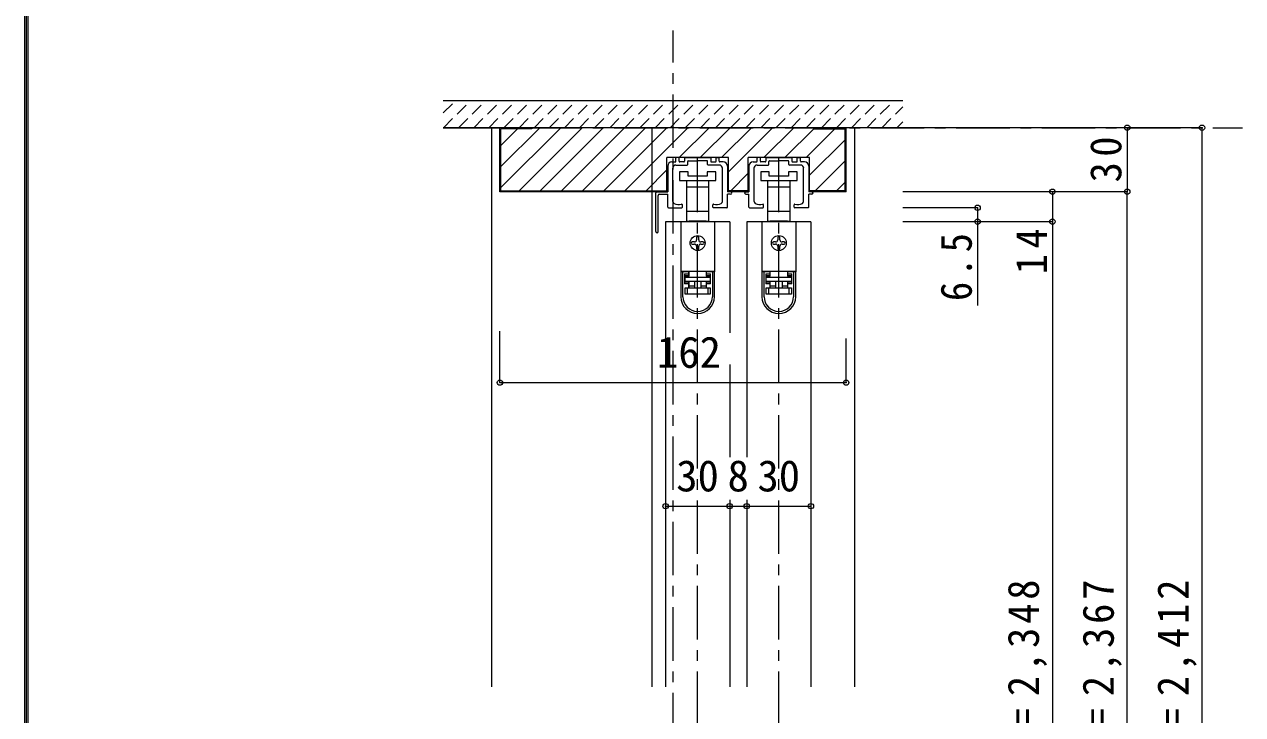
# Model space of a CAD drawing. Units: millimetres at full size, sheet at 1:5; some dimension numbers follow another scale. Extents: x -973 to 977, y -718 to 696.
# Drawn here: x -973 to -403, y -323 to 0 of the extents above; entities that cross this region are included whole.
import ezdxf
from ezdxf.enums import TextEntityAlignment as Align

# ---------------------------------------------------------------- set-up
doc = ezdxf.new("R2010")
doc.units = ezdxf.units.MM
doc.header["$LTSCALE"] = 5
doc.header["$PDMODE"] = 32
doc.header["$PDSIZE"] = 2.5
doc.linetypes.add('CHAIN1', pattern=[8, 5, -1, 1, -1])
doc.linetypes.add('DASHED1', pattern=[1.8, 1.2, -0.6])
for name, color, linetype, lineweight in [('0-0_補助線', 3, 'Continuous', 9), ('0-1_通り芯', 4, 'CHAIN1', 9), ('0-3_仕上げ', 2, 'Continuous', 9), ('0-4_枠', 3, 'Continuous', 9), ('0-6_扉', 6, 'Continuous', 9), ('0-7_金物', 7, 'Continuous', 9), ('0-B_寸法', 7, 'Continuous', 9), ('0-C_ハッチ', 4, 'DASHED1', 9), ('F-1_枠', 6, 'Continuous', 9)]:
    doc.layers.add(name, color=color, linetype=linetype, lineweight=lineweight)
doc.styles.add('ＭＳ ゴシック', font='')
doc.styles.get('ＭＳ ゴシック').set_extended_font_data('MS Gothic')

# ---------------------------------------------------------------- blocks, each defined once
blk = doc.blocks.new('下荷重(戸車)')
at = {"layer": '0-7_金物'}
for p, q in [((8.5, 37.107), (4.5, 37.107)), ((-5.25, 30.107), (0, 30.107)), ((0, 30.107), (5.25, 30.107)), ((5.25, 30.107), (5.25, 33.107)), ((5.25, 18.507), (5.25, 30.107)), ((0, 18.507), (-5.25, 18.507)), ((-5.25, 18.507), (-5.25, 14.107)), ((5.25, 18.507), (0, 18.507)), ((5.25, 14.107), (5.25, 18.507)), ((7.9, 13.807), (-7.9, 13.807)), ((-7.9, 13.807), (-7.9, -9.493)), ((-5.25, 14.107), (-4, 14.107)), ((-4, 14.107), (-4, 13.807)), ((4, 14.107), (-4, 14.107)), ((4, 14.107), (5.25, 14.107)), ((4, 13.807), (4, 14.107)), ((7.9, 13.807), (7.9, -9.493)), ((-0.5, 6.307), (-0.5, 5.307)), ((0.5, 5.307), (0.5, 6.307)), ((-1.5, 4.307), (-2.5, 4.307)), ((-2.5, 3.307), (-1.5, 3.307)), ((-0.5, 2.307), (-0.5, 1.307)), ((0.5, 1.307), (0.5, 2.307)), ((2.5, 4.307), (1.5, 4.307)), ((1.5, 3.307), (2.5, 3.307)), ((7.9, -9.493), (-7.9, -9.493)), ((-7.9, -9.493), (-7.9, -9.593)), ((-6.9, -9.593), (-7.9, -9.593)), ((-7.9, -9.593), (-7.9, -21.293)), ((-4.2, -9.593), (-6.9, -9.593)), ((-6.9, -21.293), (-6.9, -9.593)), ((-6.1, -10.593), (-6.1, -15.293)), ((-6.1, -10.593), (-4.2, -10.593)), ((-4.9, -9.593), (-4.9, -9.493)), ((-4.2, -9.593), (-4.2, -10.593)), ((-4, -11.693), (-4, -9.493)), ((4, -9.493), (4, -11.693)), ((6.9, -9.593), (4.2, -9.593)), ((4.2, -10.593), (4.2, -9.593)), ((4.2, -11.593), (4.2, -10.593)), ((4.2, -10.593), (6.1, -10.593)), ((4.9, -9.493), (4.9, -9.593)), ((6.1, -15.293), (6.1, -10.593)), ((6.9, -9.593), (6.9, -21.293)), ((7.9, -9.593), (6.9, -9.593)), ((7.9, -9.493), (7.9, -9.593)), ((7.9, -21.293), (7.9, -9.593)), ((-6.1, -14.293), (-4.2, -14.293)), ((-4.2, -15.293), (-6.1, -15.293)), ((-5.9, -11.693), (-5.9, -12.193)), ((-4, -11.693), (-5.9, -11.693)), ((-5.9, -12.193), (5.9, -12.193)), ((-5.9, -14.193), (-5.9, -12.193)), ((5.9, -14.193), (-5.9, -14.193)), ((-4.2, -14.293), (-4.2, -15.293)), ((-4.2, -15.293), (-4.2, -17.193)), ((-4, -16.193), (-4, -14.193)), ((-1.5, -14.193), (-1.5, -17.193)), ((1.5, -14.193), (1.5, -17.193)), ((1.5, -16.193), (4, -16.193)), ((5.9, -11.693), (4, -11.693)), ((6.1, -11.593), (4.2, -11.593)), ((6.1, -15.293), (4.2, -15.293)), ((4.2, -17.193), (4.2, -15.293)), ((5.9, -12.193), (5.9, -11.693)), ((5.9, -12.193), (5.9, -14.193)), ((-5.9, -17.193), (-4.9, -17.193)), ((-4.9, -17.193), (4.9, -17.193)), ((-4.9, -17.193), (-4.9, -20.193)), ((4.9, -20.193), (-4.9, -20.193)), ((4.9, -17.193), (5.9, -17.193)), ((5.9, -17.193), (5.9, -20.193))]:
    blk.add_line(p, q, dxfattribs=at)
for points in [[(-8.5, 33.107), (0, 33.107), (8.5, 33.107), (8.5, 37.107)], [(4.5, 37.107), (4.5, 35.107), (-4.5, 35.107), (-4.5, 37.107), (-8.5, 37.107), (-8.5, 33.107)], [(-5.25, 33.107), (-5.25, 30.107), (-5.25, 18.507)], [(-4.2, -10.593), (-4.2, -11.593), (-6.1, -11.593)], [(-4, -17.193), (-4, -16.193), (-1.5, -16.193)], [(4, -14.193), (4, -16.193), (4, -17.193)], [(4.2, -15.293), (4.2, -14.293), (6.1, -14.293)], [(-4.9, -20.193), (-5.9, -20.193), (-5.9, -17.193)], [(5.9, -20.193), (4.9, -20.193), (4.9, -17.193)]]:
    blk.add_lwpolyline(points, dxfattribs=at)
blk.add_circle((0, 3.807), 3.5, dxfattribs=at)
for centre, radius, start, end in [((0, 6.307), 0.5, 90, 180), ((0, 6.307), 0.5, 0, 90), ((-2.5, 3.807), 0.5, 90, 180), ((-2.5, 3.807), 0.5, 180, 270), ((-1.5, 5.307), 1, 270, 0), ((-1.5, 2.307), 1, 0, 90), ((0, 1.307), 0.5, 180, 270), ((0, 1.307), 0.5, 270, 0), ((1.5, 5.307), 1, 180, 270), ((1.5, 2.307), 1, 90, 180), ((2.5, 3.807), 0.5, 0, 90), ((2.5, 3.807), 0.5, 270, 0), ((0, -21.293), 7.9, 180, 0), ((0, -21.293), 6.9, 180, 0)]:
    blk.add_arc(centre, radius, start, end, dxfattribs=at)
blk = doc.blocks.new('03')
at = {"layer": '0-B_寸法'}
for p, q in [((-11.079, 7.476), (-9.529, 7.476)), ((-9.229, 7.776), (-9.229, 9.176)), ((-9.229, 5.976), (-4.029, 5.976)), ((-8.029, 9.476), (-8.929, 9.476)), ((-7.729, 7.776), (-7.729, 9.176)), ((-5.529, 7.476), (-7.429, 7.476)), ((-5.229, 9.176), (-5.229, 7.776)), ((-4.929, 9.476), (6.771, 9.476)), ((-3.729, 6.276), (-3.729, 7.676)), ((-3.429, 7.976), (0.621, 7.976)), ((0.921, 8.276), (0.621, 7.976)), ((0.921, 8.276), (1.221, 7.976)), ((5.271, 7.976), (1.221, 7.976)), ((5.571, 6.276), (5.571, 7.676)), ((11.071, 5.976), (5.871, 5.976)), ((7.071, 9.176), (7.071, 7.776)), ((7.371, 7.476), (9.271, 7.476)), ((9.571, 7.776), (9.571, 9.176)), ((9.871, 9.476), (10.771, 9.476)), ((11.071, 7.776), (11.071, 9.176)), ((12.921, 7.476), (11.371, 7.476)), ((-13.079, 5.476), (-13.079, -6.524)), ((-10.679, -11.096), (-10.679, 4.476)), ((12.521, -11.096), (12.521, 4.476)), ((14.921, 5.476), (14.921, -6.524)), ((-18.679, -25.124), (-18.679, -7.024)), ((-18.179, -6.524), (-13.079, -6.524)), ((-17.479, -25.124), (-17.479, -8.224)), ((-16.979, -7.724), (-13.079, -7.724)), ((-13.079, -13.724), (-13.079, -7.724)), ((16.321, -6.524), (14.921, -6.524)), ((16.321, -7.724), (14.921, -7.724)), ((14.921, -13.724), (14.921, -7.724)), ((-12.779, -14.024), (-6.529, -14.024)), ((-6.229, -13.724), (-6.229, -12.649)), ((8.071, -13.724), (8.071, -12.649)), ((14.621, -14.024), (8.371, -14.024))]:
    blk.add_line(p, q, dxfattribs=at)
for centre, radius, start, end in [((-11.079, 5.476), 2, 90, 180), ((-9.229, 4.476), 1.5, 90, 180), ((-9.529, 7.776), 0.3, 270, 0), ((-8.929, 9.176), 0.3, 90, 180), ((-8.029, 9.176), 0.3, 0, 90), ((-7.429, 7.776), 0.3, 180, 270), ((-5.529, 7.776), 0.3, 270, 0), ((-4.929, 9.176), 0.3, 90, 180), ((-4.029, 6.276), 0.3, 270, 0), ((-3.429, 7.676), 0.3, 90, 180), ((5.271, 7.676), 0.3, 0, 90), ((5.871, 6.276), 0.3, 180, 270), ((6.771, 9.176), 0.3, 0, 90), ((7.371, 7.776), 0.3, 180, 270), ((9.271, 7.776), 0.3, 270, 0), ((9.871, 9.176), 0.3, 90, 180), ((10.771, 9.176), 0.3, 0, 90), ((11.371, 7.776), 0.3, 180, 270), ((11.071, 4.476), 1.5, 0, 90), ((12.921, 5.476), 2, 0, 90), ((-18.179, -7.024), 0.5, 90, 180), ((-16.979, -8.224), 0.5, 90, 180), ((-9.679, -11.096), 1, 180, 243.25632), ((11.521, -11.096), 1, 296.74368, 0), ((16.321, -7.124), 0.6, 0, 90), ((16.321, -7.124), 0.6, 270, 0), ((-12.779, -13.724), 0.3, 180, 270), ((-7.879, -7.524), 5, 243.25632, 284.75682), ((-6.529, -12.649), 0.3, 0, 104.75682), ((-6.529, -13.724), 0.3, 270, 0), ((8.371, -12.649), 0.3, 75.24318, 180), ((8.371, -13.724), 0.3, 180, 270), ((9.721, -7.524), 5, 255.24318, 296.74368), ((14.621, -13.724), 0.3, 270, 0), ((-18.079, -25.124), 0.6, 180, 0)]:
    blk.add_arc(centre, radius, start, end, dxfattribs=at)
blk = doc.blocks.new('02')
at = {"layer": '0-B_寸法'}
for p, q in [((-12, 6.623), (-10.45, 6.623)), ((-10.15, 6.923), (-10.15, 8.323)), ((-8.95, 8.623), (-9.85, 8.623)), ((-8.65, 6.923), (-8.65, 8.323)), ((-6.45, 6.623), (-8.35, 6.623)), ((-6.15, 8.323), (-6.15, 6.923)), ((-5.85, 8.623), (5.85, 8.623)), ((-4.65, 5.423), (-4.65, 6.823)), ((-4.35, 7.123), (-0.3, 7.123)), ((0, 7.423), (-0.3, 7.123)), ((0, 7.423), (0.3, 7.123)), ((4.35, 7.123), (0.3, 7.123)), ((4.65, 5.423), (4.65, 6.823)), ((6.15, 8.323), (6.15, 6.923)), ((6.45, 6.623), (8.35, 6.623)), ((8.65, 6.923), (8.65, 8.323)), ((8.95, 8.623), (9.85, 8.623)), ((10.15, 6.923), (10.15, 8.323)), ((12, 6.623), (10.45, 6.623)), ((-14, 4.623), (-14, -7.377)), ((-11.6, -11.949), (-11.6, 3.623)), ((-10.15, 5.123), (-4.95, 5.123)), ((10.15, 5.123), (4.95, 5.123)), ((11.6, -11.949), (11.6, 3.623)), ((14, 4.623), (14, -7.377)), ((-15.4, -7.377), (-14, -7.377)), ((-15.4, -8.577), (-14, -8.577)), ((-14, -14.577), (-14, -8.577)), ((15.4, -7.377), (14, -7.377)), ((15.4, -8.577), (14, -8.577)), ((14, -14.577), (14, -8.577)), ((-13.7, -14.877), (-7.45, -14.877)), ((-7.15, -14.577), (-7.15, -13.502)), ((7.15, -14.577), (7.15, -13.502)), ((13.7, -14.877), (7.45, -14.877))]:
    blk.add_line(p, q, dxfattribs=at)
for centre, radius, start, end in [((-12, 4.623), 2, 90, 180), ((-10.45, 6.923), 0.3, 270, 0), ((-9.85, 8.323), 0.3, 90, 180), ((-8.95, 8.323), 0.3, 0, 90), ((-8.35, 6.923), 0.3, 180, 270), ((-6.45, 6.923), 0.3, 270, 0), ((-5.85, 8.323), 0.3, 90, 180), ((-4.35, 6.823), 0.3, 90, 180), ((4.35, 6.823), 0.3, 0, 90), ((5.85, 8.323), 0.3, 0, 90), ((6.45, 6.923), 0.3, 180, 270), ((8.35, 6.923), 0.3, 270, 0), ((8.95, 8.323), 0.3, 90, 180), ((9.85, 8.323), 0.3, 0, 90), ((10.45, 6.923), 0.3, 180, 270), ((12, 4.623), 2, 0, 90), ((-10.15, 3.623), 1.5, 90, 180), ((-4.95, 5.423), 0.3, 270, 0), ((4.95, 5.423), 0.3, 180, 270), ((10.15, 3.623), 1.5, 0, 90), ((-15.4, -7.977), 0.6, 90, 180), ((-15.4, -7.977), 0.6, 180, 270), ((15.4, -7.977), 0.6, 0, 90), ((15.4, -7.977), 0.6, 270, 0), ((-13.7, -14.577), 0.3, 180, 270), ((-10.6, -11.949), 1, 180, 243.25632), ((-8.8, -8.377), 5, 243.25632, 284.75682), ((-7.45, -13.502), 0.3, 0, 104.75682), ((-7.45, -14.577), 0.3, 270, 0), ((7.45, -13.502), 0.3, 75.24318, 180), ((7.45, -14.577), 0.3, 180, 270), ((8.8, -8.377), 5, 255.24318, 296.74368), ((10.6, -11.949), 1, 296.74368, 0), ((13.7, -14.577), 0.3, 270, 0)]:
    blk.add_arc(centre, radius, start, end, dxfattribs=at)

msp = doc.modelspace()

# ---------------------------------------------------------------- linework, layer by layer
at = {"layer": '0-0_補助線'}
for p, q in [((-672.747, -78), (-672.747, -62)), ((-634.747, -78), (-634.747, -62)), ((-634.747, -77.5), (-643.947, -77.5)), ((-634.747, -78), (-643.947, -78))]:
    msp.add_line(p, q, dxfattribs=at)
at = {"layer": '0-0_補助線', "color": 6}
for p, q in [((-643.347, -92), (-673.347, -92)), ((-605.347, -92), (-635.347, -92))]:
    msp.add_line(p, q, dxfattribs=at)
at = {"layer": '0-0_補助線'}
for points in [[(-643.947, -78), (-643.947, -62), (-672.747, -62)], [(-605.947, -78), (-605.947, -62), (-634.747, -62)]]:
    msp.add_lwpolyline(points, dxfattribs=at)
at = {"layer": '0-1_通り芯'}
for p, q in [((-669.847, -577.5), (-669.847, -2.5)), ((-777.347, -48), (-403.347, -48)), ((-658.347, -567.5), (-658.347, -62)), ((-620.347, -567.5), (-620.347, -62))]:
    msp.add_line(p, q, dxfattribs=at)
at = {"layer": '0-3_仕上げ'}
for p, q in [((-562.347, -35.5), (-777.347, -35.5)), ((-562.347, -48), (-777.347, -48))]:
    msp.add_line(p, q, dxfattribs=at)
at = {"layer": '0-4_枠', "color": 4}
for p, q in [((-754.847, -48), (-750.847, -48)), ((-754.847, -48), (-754.847, -309.75)), ((-679.847, -48), (-679.847, -309.75)), ((-584.847, -48), (-588.847, -48)), ((-584.847, -309.75), (-584.847, -48))]:
    msp.add_line(p, q, dxfattribs=at)
at = {"layer": '0-4_枠'}
for p, q in [((-588.847, -48), (-750.847, -48)), ((-750.847, -78), (-750.847, -48)), ((-735.847, -48.5), (-750.347, -48.5)), ((-750.347, -77.5), (-750.347, -48.5)), ((-735.847, -48), (-735.847, -48.5)), ((-603.847, -48.5), (-603.847, -48)), ((-603.847, -48.5), (-589.347, -48.5)), ((-589.347, -77.5), (-589.347, -48.5)), ((-588.847, -78), (-588.847, -48)), ((-672.747, -78), (-750.847, -78)), ((-750.347, -77.5), (-672.747, -77.5)), ((-589.347, -77.5), (-605.947, -77.5)), ((-588.847, -78), (-605.947, -78))]:
    msp.add_line(p, q, dxfattribs=at)
at = {"layer": '0-6_扉'}
for p, q in [((-673.347, -92), (-673.347, -309.75)), ((-643.347, -92), (-643.347, -143.976)), ((-635.347, -92), (-635.347, -202.151)), ((-605.347, -92), (-605.347, -309.75)), ((-643.347, -158.905), (-643.347, -202.151)), ((-643.347, -222.151), (-643.347, -309.75)), ((-635.347, -222.151), (-635.347, -309.75))]:
    msp.add_line(p, q, dxfattribs=at)
at = {"layer": '0-B_寸法', "color": 4}
for p, q in [((-422.347, -48), (-562.347, -48)), ((-457.347, -48), (-457.347, -78)), ((-422.347, -567.5), (-422.347, -48)), ((-457.347, -78), (-562.347, -78)), ((-492.347, -78), (-492.347, -92)), ((-457.347, -567.5), (-457.347, -78)), ((-527.347, -85.5), (-562.347, -85.5)), ((-527.347, -85.5), (-527.347, -131.255)), ((-492.347, -92), (-562.347, -92)), ((-492.347, -92), (-492.347, -547.5)), ((-750.847, -167.304), (-750.847, -143.246)), ((-588.847, -167.304), (-588.847, -146.746)), ((-750.847, -167.304), (-588.847, -167.304)), ((-673.347, -225.151), (-605.347, -225.151))]:
    msp.add_line(p, q, dxfattribs=at)
at = {"layer": '0-B_寸法'}
for p in [(-457.347, -48), (-422.347, -48), (-492.347, -78), (-457.347, -78), (-527.347, -85.5), (-527.347, -92), (-492.347, -92), (-750.847, -167.304), (-588.847, -167.304), (-673.347, -225.151), (-643.347, -225.151), (-635.347, -225.151), (-605.347, -225.151)]:
    msp.add_point(p, dxfattribs=at)
at = {"layer": '0-C_ハッチ'}
for p, q in [((-777.347, -41.037), (-771.81, -35.5)), ((-777.239, -48), (-764.739, -35.5)), ((-770.168, -48), (-757.668, -35.5)), ((-763.096, -48), (-750.596, -35.5)), ((-756.025, -48), (-743.525, -35.5)), ((-748.954, -48), (-736.454, -35.5)), ((-741.883, -48), (-729.383, -35.5)), ((-734.812, -48), (-722.312, -35.5)), ((-727.741, -48), (-715.241, -35.5)), ((-720.67, -48), (-708.17, -35.5)), ((-713.599, -48), (-701.099, -35.5)), ((-706.528, -48), (-694.028, -35.5)), ((-699.457, -48), (-686.957, -35.5)), ((-692.386, -48), (-679.886, -35.5)), ((-685.315, -48), (-672.815, -35.5)), ((-678.244, -48), (-665.744, -35.5)), ((-671.173, -48), (-658.673, -35.5)), ((-664.101, -48), (-651.601, -35.5)), ((-657.03, -48), (-644.53, -35.5)), ((-649.959, -48), (-637.459, -35.5)), ((-642.888, -48), (-630.388, -35.5)), ((-635.817, -48), (-623.317, -35.5)), ((-628.746, -48), (-616.246, -35.5)), ((-621.675, -48), (-609.175, -35.5)), ((-614.604, -48), (-602.104, -35.5)), ((-607.533, -48), (-595.033, -35.5)), ((-600.462, -48), (-587.962, -35.5)), ((-593.391, -48), (-580.891, -35.5)), ((-586.32, -48), (-573.82, -35.5)), ((-579.249, -48), (-566.749, -35.5)), ((-572.178, -48), (-562.347, -38.169)), ((-565.107, -48), (-562.347, -45.24))]:
    msp.add_line(p, q, dxfattribs=at)
at = {"layer": '0-C_ハッチ', "linetype": 'Continuous'}
for p, q in [((-750.347, -66.173), (-732.174, -48)), ((-750.347, -76.073), (-722.274, -48)), ((-750.347, -56.274), (-742.573, -48.5)), ((-741.875, -77.5), (-712.375, -48)), ((-731.975, -77.5), (-702.475, -48)), ((-722.076, -77.5), (-692.576, -48)), ((-712.176, -77.5), (-682.676, -48)), ((-702.277, -77.5), (-672.777, -48)), ((-692.377, -77.5), (-662.877, -48)), ((-666.978, -62), (-652.978, -48)), ((-657.078, -62), (-643.078, -48)), ((-647.179, -62), (-633.179, -48)), ((-643.947, -68.668), (-623.279, -48)), ((-627.38, -62), (-613.38, -48)), ((-617.48, -62), (-603.847, -48.367)), ((-594.081, -48.5), (-607.581, -62)), ((-605.947, -70.266), (-589.347, -53.666)), ((-682.478, -77.5), (-672.747, -67.769)), ((-603.282, -77.5), (-589.347, -63.565)), ((-642.88, -77.5), (-634.747, -69.367)), ((-593.382, -77.5), (-589.347, -73.465))]:
    msp.add_line(p, q, dxfattribs=at)
at = {"layer": 'F-1_枠'}
for p, q in [((-973.347, 695.833), (-973.347, -700.833)), ((-972.514, 695.833), (-972.514, -700.833)), ((-971.68, 695.833), (-971.68, -700.833))]:
    msp.add_line(p, q, dxfattribs=at)

# ---------------------------------------------------------------- block references
at = {"layer": '0-7_金物'}
for name, p in [('03', (-659.268, -71.476)), ('02', (-620.347, -70.623)), ('下荷重(戸車)', (-658.347, -105.807)), ('下荷重(戸車)', (-620.347, -105.807))]:
    msp.add_blockref(name, p, dxfattribs=at)

# ---------------------------------------------------------------- texts
at = {"layer": '0-B_寸法', "style": 'ＭＳ ゴシック'}
for s, p in [('162', (-677.347, -164.804)), ('30', (-668.347, -222.651)), ('8', (-644.347, -222.651)), ('30', (-630.347, -222.651))]:
    msp.add_text(s, height=14.66, dxfattribs=at).set_placement(p, align=Align.BOTTOM_LEFT)
at = {"layer": '0-B_寸法', "char_height": 14.66, "attachment_point": 7, "rotation": 90, "style": 'ＭＳ ゴシック'}
for s, insert in [('\\T1.27;\\W0.95;30', (-459.847, -73.625)), ('\\T1.27;\\W0.95;14', (-494.847, -116.623)), ('\\T1.27;\\W0.9;6.5', (-529.847, -129.136)), ('\\T1.19;\\W0.95;ＤＨ＝2,348', (-494.847, -381.901)), ('\\T1.19;\\W0.95;枠内＝2,367', (-459.847, -381.901)), ('\\T1.19;\\W0.95;枠外＝2,412', (-424.847, -381.901))]:
    msp.add_mtext(s, dxfattribs=dict(at, insert=insert))

doc.saveas('drawing.dxf')
